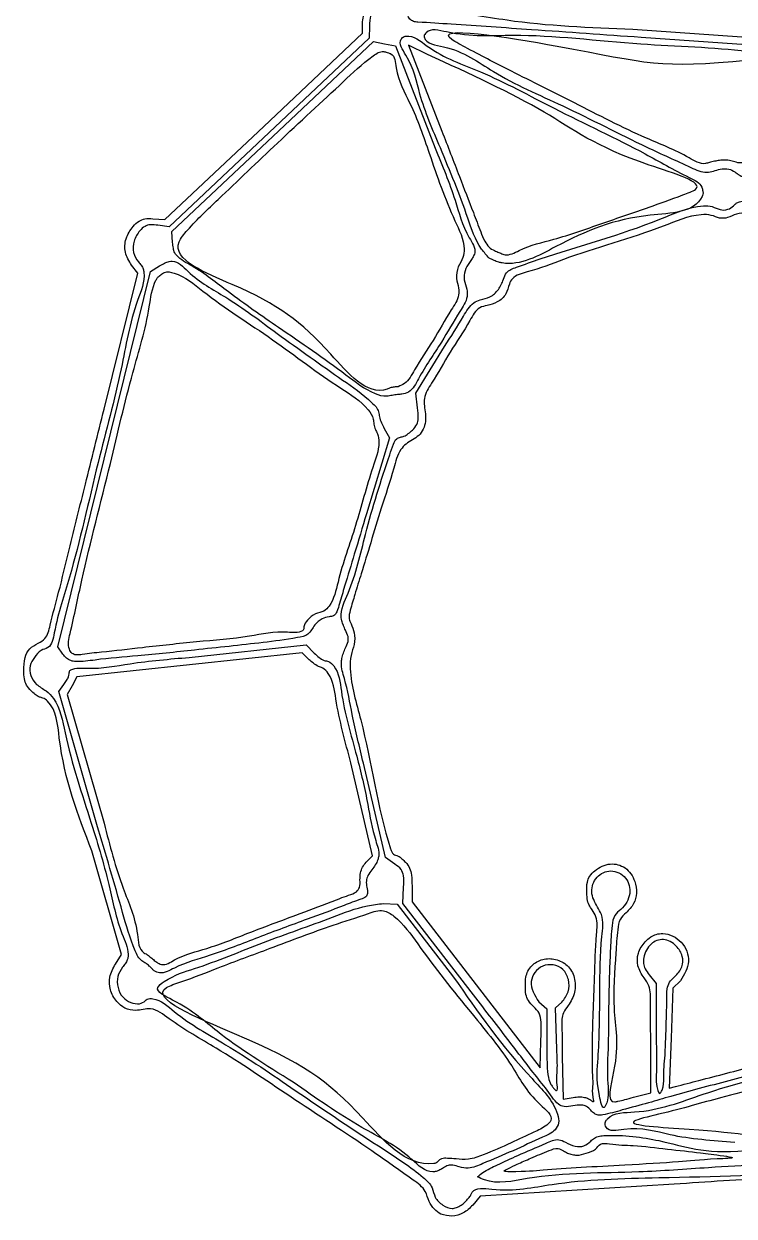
# Model space of a CAD drawing. Extents: x 0 to 800, y -1 to 401.
# Drawn here: x 683.1 to 716.8, y 173.4 to 230.1 of the extents above; entities that cross this region are included whole.
import ezdxf

# ---------------------------------------------------------------- set-up
doc = ezdxf.new("R2010")
doc.units = 0
doc.layers.add('Capa_1', color=7, linetype='CONTINUOUS')

msp = doc.modelspace()

# ---------------------------------------------------------------- linework, layer by layer
at = {"layer": 'Capa_1', "color": 7}
for p, q in [((699.171322, 229.699454), (699.171322, 230.239255)), ((699.494664, 230.028847), (699.488455, 229.458219)), ((712.028633, 229.886026), (722.411137, 229.147131)), ((694.462021, 225.266107), (699.171322, 229.699454)), ((699.488455, 229.458219), (694.729342, 224.969023)), ((694.890039, 224.783725), (699.68285, 229.305695)), ((699.68285, 229.305695), (700.204679, 229.197195)), ((700.204679, 229.197195), (700.726508, 229.088694)), ((722.680574, 228.76358), (712.41714, 229.494177)), ((700.726508, 229.088694), (702.614038, 224.22357)), ((702.262643, 228.68385), (701.356258, 229.126656)), ((701.356258, 229.126656), (702.939214, 225.039031)), ((689.752748, 220.832758), (694.462021, 225.266107)), ((694.729342, 224.969023), (689.9702, 220.47983)), ((690.097228, 220.261757), (694.890039, 224.783725)), ((716.1484, 223.64887), (716.1484, 223.64887)), ((689.195105, 220.868814), (689.752748, 220.832758)), ((689.9702, 220.47983), (689.432567, 220.55673)), ((690.128216, 219.745031), (690.097228, 220.261757)), ((710.544059, 220.648774), (710.544059, 220.648774)), ((705.196202, 218.996383), (705.196089, 218.996383)), ((688.473181, 218.282801), (688.174759, 218.659971)), ((689.080156, 218.361402), (689.510884, 218.628588)), ((686.86807, 211.811434), (688.473181, 218.282801)), ((686.873432, 209.433063), (689.080156, 218.361402)), ((695.173644, 215.691038), (695.173644, 215.691038)), ((701.695743, 212.573163), (703.062292, 214.79419)), ((700.863498, 212.878877), (700.863498, 212.878877)), ((701.779648, 211.867001), (701.695743, 212.573163)), ((700.193785, 210.895967), (700.453824, 210.447505)), ((700.453824, 210.447505), (699.353073, 206.826342)), ((684.666708, 200.50472), (686.873432, 209.433063)), ((684.907218, 200.157908), (684.666708, 200.50472)), ((690.924591, 200.001619), (696.489026, 200.600814)), ((691.268338, 200.739805), (691.268338, 200.739805)), ((696.489026, 200.600814), (696.868586, 200.201766)), ((684.907218, 200.157908), (684.907218, 200.157908)), ((696.294151, 200.210859), (690.937432, 199.640888)), ((696.622263, 199.890542), (696.294151, 200.210859)), ((690.937432, 199.640888), (685.580742, 199.070921)), ((684.71367, 198.373124), (684.962449, 198.705621)), ((685.345142, 198.65111), (685.109543, 198.231296)), ((685.580742, 199.070921), (685.345142, 198.65111)), ((686.532169, 192.049472), (684.71367, 198.373124)), ((685.109543, 198.231296), (686.871654, 192.112687)), ((699.636481, 190.563504), (698.613002, 194.98819)), ((700.249919, 190.479735), (699.205894, 194.974437)), ((687.703843, 185.867242), (686.286128, 190.800167)), ((699.340458, 190.252255), (699.636481, 190.563504)), ((700.694108, 190.161668), (700.249919, 190.479735)), ((701.086764, 188.298612), (701.112446, 189.071105)), ((701.518536, 189.139775), (701.518536, 188.372458)), ((701.518536, 188.372458), (704.564391, 184.425763)), ((700.16672, 188.292691), (700.816565, 188.260997)), ((700.816565, 188.260997), (703.498833, 184.791811)), ((704.443741, 183.943322), (701.086764, 188.298612)), ((693.846748, 186.931713), (693.846748, 186.931713)), ((687.409344, 185.410979), (687.703843, 185.867242)), ((689.1447, 185.193013), (689.1447, 185.193013)), ((704.564391, 184.425763), (707.610218, 180.479072)), ((712.802938, 184.896908), (713.131444, 184.486427)), ((713.131444, 184.486427), (713.131444, 181.870442)), ((714.294397, 184.611841), (713.934451, 184.25809)), ((713.934451, 184.25809), (713.846482, 181.886178)), ((707.547395, 183.611414), (707.928113, 183.27459)), ((707.928113, 183.27459), (707.928113, 181.627787)), ((708.337251, 183.324078), (708.653029, 183.595689)), ((708.404024, 181.355982), (708.337251, 183.324078)), ((707.610218, 180.479072), (707.646653, 181.743357)), ((710.855915, 181.622842), (710.855915, 181.622842)), ((712.877614, 179.286898), (712.877614, 181.819946)), ((713.846482, 181.886178), (713.758542, 179.514264)), ((708.404053, 181.355982), (708.404024, 181.355982)), ((708.664995, 181.022353), (708.707244, 178.987505)), ((713.555963, 181.076861), (713.555963, 181.076861)), ((710.104837, 180.346103), (710.105486, 180.346117)), ((695.871664, 179.784848), (695.871664, 179.784848)), ((712.058351, 179.070532), (712.877614, 179.286898)), ((713.758542, 179.514264), (714.04782, 179.584241)), ((708.707244, 178.987505), (709.191961, 179.068994)), ((710.020114, 178.45608), (710.020255, 178.45608)), ((702.798301, 176.069211), (702.798301, 176.069211)), ((704.628456, 175.289787), (704.628456, 175.289764)), ((711.645121, 175.8397), (711.645121, 175.8397)), ((713.987311, 174.937833), (704.753847, 174.372252)), ((704.753847, 174.372252), (704.405613, 173.939272)), ((704.044143, 174.091615), (704.044397, 174.091615)), ((702.890842, 173.512021), (702.890842, 173.512021))]:
    msp.add_line(p, q, dxfattribs=at)
for points, knots in [([(699.171322, 230.239255), (699.201451, 230.476639), (699.259313, 230.932537), (699.762006, 231.446365), (700.383789, 231.608173), (700.935821, 231.478255), (701.384796, 231.229872), (701.631223, 230.508143), (703.627766, 230.771387), (706.785607, 230.097626), (709.983858, 229.96855), (712.028633, 229.886026)], [0, 0, 0, 0, 0.701121, 1.346511, 2.022002, 2.529291, 3.027998, 3.492659, 4.582981, 7.967472, 13.967187, 13.967187, 13.967187, 13.967187]), ([(712.41714, 229.494177), (710.679268, 229.61734), (707.671402, 229.830507), (704.121162, 230.075821), (702.264125, 230.200009), (701.586392, 230.236524), (701.397874, 230.367092), (701.268552, 230.652004), (701.033437, 230.986723), (700.607424, 231.224187), (700.137384, 231.209512), (699.75899, 230.960148), (699.519298, 230.535467), (699.503466, 230.209879), (699.494664, 230.028847)], [0, 0, 0, 0, 5.230892, 9.0535, 10.640285, 10.861934, 11.056562, 11.290095, 11.788071, 12.263579, 12.687526, 13.132616, 13.561582, 14.098784, 14.098784, 14.098784, 14.098784]), ([(716.875291, 223.099264), (716.783075, 223.151249), (716.567653, 223.272688), (716.090239, 223.238067), (715.498798, 222.983574), (714.291037, 223.542063), (712.050435, 224.542396), (708.961405, 226.174757), (705.569612, 227.60549), (703.754994, 229.031654), (702.179076, 229.183042), (702.084222, 229.57501), (702.132404, 229.644521), (702.364709, 229.956263), (704.067852, 229.474029), (707.172285, 229.739318), (712.091165, 229.08985), (717.062977, 229.006295), (720.32238, 228.314316), (722.257032, 228.713948), (722.716857, 228.342039), (722.760151, 228.198075), (722.807673, 227.935966), (722.402496, 227.420121), (721.482453, 226.565075), (720.141282, 225.413746), (718.788663, 224.106531), (717.816067, 223.552437), (717.357706, 222.822257), (717.115773, 222.927606), (717.005526, 222.999717), (716.92144, 223.06399), (716.875291, 223.099264)], [0, 0, 0, 0, 0.311984, 0.728807, 1.377817, 2.161144, 4.480334, 8.929908, 12.612386, 15.256845, 16.290784, 16.335157, 16.415672, 16.525571, 17.497213, 20.663367, 26.752291, 31.852535, 35.532606, 36.995905, 37.104229, 37.255157, 37.432616, 37.882749, 39.04629, 41.329146, 43.173451, 44.504895, 45.035778, 45.118768, 45.261602, 45.43535, 45.43535, 45.43535, 45.43535]), ([(716.1484, 223.64887), (716.234861, 223.655341), (716.415726, 223.668879), (716.684074, 223.641495), (716.963744, 223.53203), (717.519246, 223.492891), (718.435753, 224.526679), (719.745754, 225.513434), (721.110657, 226.763981), (721.935106, 227.50912), (723.715903, 229.169728), (713.448679, 227.830169), (712.557823, 228.446526), (701.838279, 230.203069), (704.6945, 228.68246), (706.492649, 227.757291), (709.396794, 226.327224), (712.200482, 224.846234), (714.252573, 224.070989), (715.278955, 223.413398), (715.681204, 223.559973), (715.904708, 223.603877), (716.066978, 223.633837), (716.1484, 223.64887)], [0, 0, 0, 0, 0.260161, 0.544224, 0.797825, 1.162455, 2.128118, 4.557522, 6.310495, 7.560368, 8.03718, 12.98196, 22.131683, 27.15264, 28.008602, 30.365105, 33.713074, 37.527795, 39.775459, 40.590808, 40.782534, 41.028959, 41.277132, 41.277132, 41.277132, 41.277132]), ([(722.793971, 229.485823), (722.994041, 229.620894), (723.376878, 229.879354), (724.093184, 229.85054), (724.556071, 229.521895), (724.773999, 229.162013), (724.902586, 228.90721), (724.938443, 228.474568), (725.816086, 227.611103), (727.922672, 225.771408), (731.067386, 223.128358), (734.321949, 220.362083), (736.598205, 218.52949), (737.94927, 217.332197), (738.799277, 216.874565), (739.358215, 216.433939), (739.6732, 216.012748), (739.90294, 215.694195), (740.074794, 215.498458), (740.250251, 215.409963), (740.429695, 215.359842), (740.609723, 215.211225), (740.829579, 215.011002), (741.044466, 214.762117), (741.172072, 214.420834), (741.1857, 214.072123), (741.160765, 213.72979), (741.108192, 213.440495), (741.002309, 213.199925), (740.873313, 212.967966), (740.882761, 212.616176), (741.010076, 211.924091), (741.043746, 210.737138), (740.979063, 209.243716), (740.717648, 207.565506), (740.107689, 205.079344), (739.294812, 201.161408), (738.03342, 195.43022), (736.903135, 189.989769), (736.1072, 186.401938), (735.93439, 184.976718), (736.18731, 184.631807), (736.265902, 184.344452), (736.330193, 184.004187), (736.359277, 183.656966), (736.265896, 183.304424), (736.017311, 182.97102), (735.675096, 182.647776), (735.173615, 182.435797), (734.705013, 182.625337), (733.912447, 182.358779), (732.610585, 181.151182), (730.647988, 179.669124), (728.624843, 178.009601), (727.34596, 176.847448), (726.304391, 176.044952), (726.197445, 174.954429), (724.981318, 174.557527), (724.361039, 175.077533), (723.975667, 175.406241), (723.776402, 175.489329), (723.154374, 175.559241), (721.458241, 175.318609), (718.266398, 175.232916), (715.553398, 175.04583), (713.987311, 174.937833)], [0, 0, 0, 0, 0.708704, 1.356124, 2.011469, 2.31632, 2.616726, 2.857291, 3.588179, 6.078768, 11.492652, 15.768043, 18.921195, 20.26977, 21.155011, 21.809118, 22.385296, 22.722066, 22.993715, 23.152038, 23.30465, 23.548003, 23.836979, 24.203545, 24.51946, 24.909473, 25.239668, 25.551085, 25.783382, 26.028075, 26.3326, 26.805804, 28.153445, 29.868072, 31.291753, 33.23817, 37.546882, 43.285119, 50.902458, 53.978207, 54.677465, 54.914705, 55.229333, 55.560924, 55.957336, 56.262152, 56.631603, 57.185856, 57.677501, 58.154911, 58.604684, 60.080245, 63.432776, 66.010541, 67.893757, 68.676927, 69.839651, 70.76342, 71.860088, 72.063883, 72.286614, 72.493264, 73.934191, 77.38117, 82.087954, 82.087954, 82.087954, 82.087954]), ([(705.196089, 218.996383), (705.067652, 219.135946), (704.574408, 219.671922), (703.984702, 221.556962), (702.99636, 223.945949), (701.869145, 226.583088), (701.578496, 228.225311), (700.844595, 229.230784), (701.064091, 229.489681), (701.140232, 229.541973), (701.57258, 229.629208), (702.721669, 228.606893), (705.122243, 227.81968), (708.52978, 225.934985), (711.96693, 224.365348), (714.14193, 223.087946), (715.27739, 222.567057), (715.353107, 222.200104), (715.372743, 222.049242), (714.994783, 221.137106), (711.807405, 221.153917), (709.079015, 219.997501), (706.625936, 218.58638), (705.619498, 218.806686), (705.414954, 218.886461), (705.270575, 218.959011), (705.196202, 218.996383)], [0, 0, 0, 0, 0.565683, 2.172435, 5.7633, 8.49487, 10.470732, 11.264918, 11.359801, 11.454618, 11.537503, 12.657156, 15.473646, 19.377482, 24.227223, 26.603868, 27.362113, 27.547304, 27.703331, 27.807902, 30.440767, 35.171466, 37.837826, 38.00993, 38.244937, 38.494599, 38.494599, 38.494599, 38.494599]), ([(700.863498, 212.878877), (700.96631, 212.925215), (701.318749, 213.084059), (701.776261, 213.956314), (702.556917, 215.075395), (703.196339, 216.278441), (703.76129, 217.08169), (703.737776, 217.624802), (703.600965, 218.055886), (703.673694, 218.58624), (703.969018, 218.986025), (704.049839, 219.778348), (703.221214, 221.395452), (702.442711, 223.680954), (701.57802, 226.199704), (700.755522, 227.57755), (700.71308, 228.622911), (700.439731, 228.747547), (700.324882, 228.777371), (700.053304, 228.883221), (699.245792, 228.338997), (697.71271, 226.874969), (695.201011, 224.572091), (692.714604, 222.180083), (691.167126, 220.724258), (689.746225, 219.037719), (694.600577, 217.192415), (696.776647, 215.610329), (699.409527, 212.358115), (700.496167, 212.833241), (700.674305, 212.867459), (700.801086, 212.875111), (700.863498, 212.878877)], [0, 0, 0, 0, 0.333002, 1.141535, 2.79868, 4.485439, 5.278301, 5.603119, 6.074313, 6.63167, 7.126613, 7.529333, 8.941965, 12.378334, 14.922886, 16.744084, 17.447648, 17.502866, 17.631824, 17.807093, 18.34532, 20.220048, 24.503226, 28.399864, 30.466386, 31.15068, 34.388698, 40.130267, 43.284803, 43.445479, 43.638854, 43.826352, 43.826352, 43.826352, 43.826352]), ([(710.544059, 220.648774), (711.314367, 220.906524), (712.634412, 221.348219), (713.984447, 221.85258), (715.82965, 222.508253), (710.629272, 223.955643), (708.088907, 226.016758), (704.266953, 227.766336), (702.262643, 228.68385)], [0, 0, 0, 0, 2.385823, 4.088489, 4.741366, 7.221549, 12.825529, 19.005023, 19.005023, 19.005023, 19.005023]), ([(702.939214, 225.039031), (703.216908, 224.320259), (703.716432, 223.027309), (704.335692, 221.429896), (704.724377, 220.398304), (704.944452, 219.837743), (705.16022, 219.517153), (705.416289, 219.357048), (705.642604, 219.264753), (705.807895, 219.198245), (706.132571, 219.097697), (706.943498, 219.583596), (708.476536, 219.904701), (709.785092, 220.375632), (710.544059, 220.648774)], [0, 0, 0, 0, 2.311622, 4.158217, 5.140011, 5.618185, 5.965631, 6.275109, 6.506623, 6.699145, 6.811719, 7.511294, 9.248604, 11.64778, 11.64778, 11.64778, 11.64778]), ([(702.614038, 224.22357), (702.95948, 223.402181), (703.555021, 221.986107), (703.953848, 220.322476), (704.579628, 219.453888), (704.460674, 219.110752), (704.371047, 218.960433), (704.203311, 218.72986), (704.019485, 218.409849), (703.96814, 217.94422), (704.149249, 217.562613), (704.164888, 217.01112), (703.605551, 216.201461), (702.886906, 214.879297), (702.019913, 213.684175), (701.524232, 212.648312), (701.078616, 212.521774), (700.815625, 212.503631), (700.574187, 212.471903), (700.220062, 212.386528), (699.39535, 212.641589), (697.786487, 213.907773), (696.251209, 214.9556), (695.173644, 215.691038)], [0, 0, 0, 0, 2.643435, 4.557282, 5.327395, 5.438165, 5.625573, 5.851969, 6.294117, 6.720078, 7.193378, 7.534218, 8.322408, 10.024331, 12.07869, 12.87439, 13.203996, 13.406645, 13.669001, 13.934449, 14.485831, 16.148526, 20.062907, 20.062907, 20.062907, 20.062907]), ([(703.062292, 214.79419), (703.370971, 215.261885), (703.824509, 215.949062), (704.299148, 216.828003), (704.807537, 217.047052), (705.263613, 217.110485), (705.662517, 217.493678), (705.855383, 217.919238), (706.005633, 218.395074), (706.720646, 218.643331), (709.072319, 219.485306), (712.142884, 220.267971), (714.778609, 221.492655), (715.803366, 221.484863), (716.15085, 221.269044), (716.534997, 221.283773), (716.776489, 221.439481), (716.912565, 221.591464), (717.035655, 221.662752), (718.358077, 221.903841), (721.588885, 219.478143), (725.998451, 218.063398), (729.670672, 217.125139), (730.797065, 216.235302), (730.8762, 216.092988), (730.902085, 215.93014), (730.910809, 215.759173), (730.950357, 215.586954), (731.032159, 215.413645), (731.07865, 215.171579), (730.989575, 214.821998), (730.242766, 212.809722), (729.645714, 207.534666), (729.22187, 198.30746), (729.709409, 190.06152), (729.550783, 185.21886), (729.72177, 184.249994), (729.423786, 184.004117), (729.222734, 183.895192), (729.070506, 183.700371), (728.98676, 183.545111), (728.943255, 183.464455)], [0, 0, 0, 0, 1.706371, 2.50715, 2.844449, 3.326396, 3.863015, 4.400345, 4.74756, 5.283216, 6.481817, 12.474641, 14.642489, 15.067012, 15.4616, 15.830982, 16.149523, 16.296084, 16.442043, 16.565303, 20.296811, 27.139242, 31.09583, 31.247868, 31.412165, 31.569102, 31.738798, 31.926189, 32.093839, 32.31303, 32.648913, 33.154657, 38.776821, 48.314549, 61.146948, 62.828401, 63.493224, 63.734014, 63.925141, 64.180251, 64.456056, 64.456056, 64.456056, 64.456056]), ([(688.174759, 218.659971), (688.057438, 218.857024), (687.827412, 219.243378), (687.866924, 219.951306), (688.177962, 220.441338), (688.501397, 220.760981), (688.838985, 220.894), (689.066535, 220.877907), (689.195105, 220.868814)], [0, 0, 0, 0, 0.675865, 1.325137, 1.999713, 2.378036, 2.67229, 3.054507, 3.054507, 3.054507, 3.054507]), ([(723.898081, 218.673478), (722.35686, 219.231002), (720.212102, 220.00685), (717.971332, 221.149634), (716.963254, 221.14327), (716.567969, 220.895602), (716.131415, 220.870242), (715.745066, 221.07179), (714.790749, 221.072505), (712.514327, 220.063602), (709.654609, 219.345156), (707.390006, 218.407964), (706.35207, 218.185088), (706.110211, 217.699894), (706.024301, 217.254206), (705.60322, 216.873644), (705.142956, 216.760058), (704.592601, 216.628482), (704.114023, 215.693538), (703.318393, 214.563693), (702.64576, 213.312972), (702.072703, 212.4793), (702.109028, 211.83231), (702.240004, 211.229108), (701.903455, 210.484828), (701.309631, 210.259437), (700.843029, 209.744443), (700.571631, 208.646504), (700.069693, 207.19187), (699.573073, 205.507246), (699.155699, 204.14314), (698.818241, 203.069473), (698.617762, 202.374651), (698.481698, 201.883686), (698.65028, 201.540631), (698.801431, 201.150017), (698.802197, 200.613542), (698.572544, 200.075572), (698.558258, 198.832351), (699.500259, 195.818378), (699.866204, 192.826127), (700.548752, 190.75102), (700.627183, 190.633068), (700.74812, 190.592012), (700.890288, 190.547453), (701.045224, 190.417687), (701.235007, 190.236448), (701.42596, 189.984349), (701.518033, 189.59203), (701.518349, 189.308301), (701.518536, 189.139775)], [0, 0, 0, 0, 4.937495, 6.871002, 7.403731, 7.852878, 8.235885, 8.652688, 9.127726, 11.027251, 16.023957, 17.841188, 18.623578, 18.913637, 19.407356, 19.968723, 20.483031, 20.836993, 21.606919, 23.377483, 25.103403, 25.904808, 26.266275, 27.006968, 27.740953, 28.470277, 28.829171, 29.784465, 31.771146, 33.493864, 35.03579, 36.06311, 36.847751, 37.253571, 37.506563, 37.961347, 38.512776, 39.058317, 39.69389, 42.178231, 48.473183, 48.635191, 48.772404, 48.874245, 49.008513, 49.218872, 49.467218, 49.801639, 50.147121, 50.65252, 50.65252, 50.65252, 50.65252]), ([(689.432567, 220.55673), (689.310641, 220.575905), (689.101953, 220.608725), (688.787432, 220.518411), (688.507353, 220.24576), (688.260855, 219.82828), (688.220072, 219.261349), (688.439038, 218.886563), (688.645303, 218.666302), (688.734525, 218.495509), (688.844582, 217.922798), (688.145719, 216.349189), (687.675652, 213.31894), (686.453743, 208.97052), (685.534693, 204.61709), (684.616795, 201.943707), (684.377357, 200.460308), (683.811421, 200.357777), (683.549309, 200.007788), (683.310125, 199.609425), (683.362324, 199.115752), (683.639191, 198.669404), (684.11519, 198.437954), (684.769274, 197.755775), (685.152001, 195.448533), (686.157791, 192.529964), (687.127164, 189.273187), (687.526285, 187.159051), (688.077668, 186.03095), (687.97322, 185.588452), (687.882646, 185.418173), (687.683849, 185.190963), (687.477826, 184.820296), (687.499394, 184.290181), (687.719093, 183.818337), (688.123103, 183.572923), (688.528566, 183.474298), (688.787911, 183.617089), (688.91719, 183.751418), (689.050034, 183.775015), (689.543207, 183.738022), (690.654242, 182.691256), (692.976503, 181.458448), (696.269299, 179.177848), (699.416372, 177.071155), (701.634269, 175.650587), (702.504286, 174.848934), (702.580475, 174.275055), (702.957186, 173.938247), (703.338504, 173.747303), (703.644355, 173.822983), (703.857287, 173.927015), (703.982023, 174.036895), (704.044143, 174.091615)], [0, 0, 0, 0, 0.366624, 0.627514, 0.946649, 1.512624, 2.055381, 2.559272, 2.761393, 2.961641, 3.126757, 4.493705, 7.838794, 12.438056, 18.063033, 20.807168, 21.563001, 21.915844, 22.375935, 22.82407, 23.277133, 23.783162, 24.332039, 24.829697, 26.558619, 31.037573, 34.272656, 36.638477, 37.623249, 37.781909, 37.984352, 38.19466, 38.688915, 39.208786, 39.730788, 40.174303, 40.593621, 40.907059, 41.010978, 41.143111, 41.291425, 42.490642, 45.38541, 49.349767, 54.42289, 56.712231, 57.356806, 57.827855, 58.353563, 58.81349, 59.023507, 59.272686, 59.519881, 59.519881, 59.519881, 59.519881]), ([(695.173644, 215.691038), (694.368304, 216.246101), (692.97522, 217.206253), (691.440957, 218.449305), (690.466762, 218.930951), (690.209826, 219.270664), (690.157557, 219.486721), (690.138565, 219.653927), (690.128216, 219.745031)], [0, 0, 0, 0, 2.929418, 5.06733, 5.950902, 6.09706, 6.327616, 6.60362, 6.60362, 6.60362, 6.60362]), ([(689.510884, 218.628588), (689.590178, 218.67325), (689.736686, 218.755769), (689.937277, 218.840968), (690.36813, 218.894398), (691.17491, 217.957912), (692.901315, 217.065264), (695.323801, 215.231587), (697.67288, 213.576071), (699.307995, 212.436645), (699.944672, 211.791301), (699.957473, 211.423617), (700.058874, 211.163568), (700.148545, 210.985701), (700.193785, 210.895967)], [0, 0, 0, 0, 0.272984, 0.504374, 0.650903, 1.542536, 3.721607, 6.716777, 10.537055, 12.297719, 12.843134, 13.07544, 13.371812, 13.673568, 13.673568, 13.673568, 13.673568]), ([(691.268338, 200.739805), (692.113473, 200.8068), (693.567148, 200.922036), (695.196545, 201.284875), (696.118592, 201.141325), (696.358358, 201.299721), (696.374261, 201.374045), (696.375839, 201.546763), (696.570204, 201.817637), (696.886879, 202.103425), (697.323777, 202.153352), (697.797999, 202.656291), (698.086287, 204.132404), (698.89312, 206.279176), (699.440573, 208.517371), (699.990701, 209.953173), (699.918044, 210.594156), (699.760394, 210.852653), (699.692603, 211.090335), (699.687122, 211.431552), (699.217964, 212.132179), (697.445818, 213.194233), (694.913045, 215.184581), (692.165181, 216.88905), (690.625631, 218.208089), (689.807482, 218.386913), (689.566484, 218.210056), (689.419636, 218.093512), (689.141885, 217.609523), (688.97626, 216.019659), (688.084048, 213.168231), (687.10564, 208.815956), (685.994231, 204.656032), (685.412317, 201.780184), (685.109483, 200.541587), (685.327448, 200.181131), (685.569708, 200.094441), (686.040314, 200.181751), (687.09109, 200.276547), (688.904606, 200.491421), (690.411846, 200.649804), (691.268338, 200.739805)], [0, 0, 0, 0, 2.530857, 4.353201, 5.072503, 5.114886, 5.187338, 5.283702, 5.637144, 6.121045, 6.536186, 6.883167, 8.10125, 10.921258, 13.804073, 15.033174, 15.4468, 15.672786, 15.933466, 16.178921, 16.681602, 18.339535, 22.325063, 26.366056, 27.980023, 28.433832, 28.649089, 28.846706, 28.993066, 30.301698, 33.531873, 37.984284, 43.697586, 46.293485, 47.047544, 47.282114, 47.476889, 47.777405, 48.695273, 50.659235, 53.244126, 53.244126, 53.244126, 53.244126]), ([(686.286128, 190.800167), (685.633564, 192.495093), (684.764512, 194.752311), (684.622257, 197.594078), (683.991226, 198.073382), (683.764709, 198.109569), (683.578279, 198.246778), (683.367623, 198.428467), (683.172783, 198.667259), (683.059853, 198.998614), (683.048733, 199.443182), (683.066032, 199.938948), (683.302042, 200.447284), (683.70956, 200.651194), (684.173393, 200.922489), (684.372689, 201.866846), (684.755646, 203.229185), (685.294943, 205.493856), (686.021292, 208.387218), (686.573805, 210.62148), (686.86807, 211.811434)], [0, 0, 0, 0, 5.577465, 7.427796, 7.692805, 7.86272, 8.102442, 8.369922, 8.702673, 9.011069, 9.400368, 10.029411, 10.495769, 10.985731, 11.36531, 12.053006, 13.670197, 15.74731, 18.972449, 22.647387, 22.647387, 22.647387, 22.647387]), ([(699.205894, 194.974437), (699.020227, 195.741351), (698.69651, 197.078491), (698.423052, 198.671567), (698.126482, 199.558591), (698.182701, 199.968938), (698.252368, 200.203138), (698.357723, 200.46828), (698.492668, 200.716106), (698.492387, 201.024132), (698.360848, 201.268755), (698.256746, 201.517146), (698.185, 201.716388), (698.085924, 202.241546), (698.788987, 203.601162), (699.325351, 206.180918), (700.105016, 208.588847), (700.599632, 210.066358), (700.738789, 210.409343), (700.961216, 210.480085), (701.157967, 210.518587), (701.351171, 210.647741), (701.558985, 210.832106), (701.771011, 211.060646), (701.840555, 211.44434), (701.802932, 211.705422), (701.779648, 211.867001)], [0, 0, 0, 0, 2.361714, 4.117729, 4.88825, 5.088419, 5.349885, 5.619567, 5.946085, 6.181182, 6.507702, 6.764638, 6.991622, 7.141783, 8.354323, 11.269768, 15.22965, 15.764063, 16.065181, 16.252547, 16.428991, 16.669129, 16.931484, 17.271633, 17.572677, 18.061529, 18.061529, 18.061529, 18.061529]), ([(699.353073, 206.826342), (699.159255, 206.189114), (698.810475, 205.04241), (698.388482, 203.62765), (698.105177, 202.703955), (697.980192, 202.228324), (697.813304, 201.949624), (697.526072, 201.945971), (697.205417, 201.835197), (696.847549, 201.549613), (696.627372, 201.043715), (695.669182, 200.861422), (693.920722, 200.639351), (691.353813, 200.375), (688.698843, 200.075402), (686.8132, 199.947696), (685.754176, 199.771462), (685.286494, 199.82918), (685.065286, 199.956821), (684.961773, 200.088506), (684.907218, 200.157908)], [0, 0, 0, 0, 1.996674, 3.593049, 4.443532, 4.869263, 5.105545, 5.325276, 5.668453, 6.123762, 6.663593, 7.195328, 8.844867, 12.122128, 14.841426, 16.879818, 17.796199, 18.039524, 18.275704, 18.538883, 18.538883, 18.538883, 18.538883]), ([(684.962449, 198.705621), (685.005657, 198.76887), (685.087506, 198.888683), (685.175357, 199.060281), (685.213447, 199.204231), (685.216699, 199.303773), (685.236748, 199.376497), (685.516074, 199.527616), (686.519513, 199.409988), (688.361963, 199.784279), (689.982476, 199.921717), (690.924591, 200.001619)], [0, 0, 0, 0, 0.229632, 0.434992, 0.576477, 0.668792, 0.739491, 0.784547, 1.588791, 3.626029, 6.455213, 6.455213, 6.455213, 6.455213]), ([(696.868586, 200.201766), (696.943991, 200.133256), (697.088738, 200.001745), (697.313208, 199.846167), (697.592381, 199.81542), (698.050891, 199.370656), (698.188403, 197.7039), (698.846774, 195.580718), (699.404454, 193.193849), (699.646951, 191.615937), (699.988671, 190.735851), (699.888961, 190.341908), (699.774157, 190.125563), (699.604636, 189.884676), (699.416622, 189.651412), (699.328449, 189.353279), (699.360831, 189.065723), (699.433752, 188.808425), (699.320519, 188.566654), (698.883298, 188.438896), (697.985557, 188.070706), (696.338128, 187.475939), (694.223297, 186.694476), (692.120797, 185.848689), (690.542776, 185.439995), (689.710628, 184.942845), (689.370145, 185.015458), (689.247098, 185.086568), (689.178858, 185.157505), (689.1447, 185.193013)], [0, 0, 0, 0, 0.306887, 0.589107, 0.798053, 1.124461, 2.385344, 5.558107, 7.919846, 9.667458, 10.422935, 10.607871, 10.867781, 11.153535, 11.492546, 11.758391, 12.058814, 12.354602, 12.533797, 12.791988, 13.645569, 15.514546, 17.994291, 20.446886, 22.244769, 22.999228, 23.123679, 23.270712, 23.418072, 23.418072, 23.418072, 23.418072]), ([(698.613002, 194.98819), (698.340023, 195.982613), (697.95654, 197.379588), (697.761024, 199.005235), (697.326735, 199.492787), (697.042441, 199.569652), (696.828424, 199.714104), (696.690774, 199.831909), (696.622263, 199.890542)], [0, 0, 0, 0, 3.118036, 4.380247, 4.751818, 4.974047, 5.247344, 5.518157, 5.518157, 5.518157, 5.518157]), ([(689.1447, 185.193013), (689.104393, 185.235251), (689.014329, 185.32963), (688.855492, 185.45453), (688.54785, 185.604387), (688.141888, 186.476579), (687.541582, 188.628056), (686.945593, 190.648168), (686.532169, 192.049472)], [0, 0, 0, 0, 0.174997, 0.391021, 0.604037, 1.182309, 3.104849, 7.458473, 7.458473, 7.458473, 7.458473]), ([(686.871654, 192.112687), (687.142541, 191.056083), (687.608377, 189.239068), (688.469366, 187.403719), (688.510859, 186.059575), (688.886691, 185.886141), (689.020893, 185.781247), (689.174307, 185.653206), (689.328313, 185.528932), (689.466642, 185.437987), (689.772487, 185.327194), (690.529022, 185.834906), (691.944682, 186.165081), (693.149419, 186.650653), (693.846748, 186.931713)], [0, 0, 0, 0, 3.217962, 5.533846, 6.447391, 6.56548, 6.748545, 6.95823, 7.165054, 7.341767, 7.454081, 8.118897, 9.742806, 11.974536, 11.974536, 11.974536, 11.974536]), ([(693.846748, 186.931713), (694.561857, 187.201201), (695.834277, 187.68071), (697.398296, 188.250629), (698.341914, 188.638021), (698.84714, 188.793877), (699.068534, 189.081634), (699.033541, 189.411425), (699.059318, 189.736254), (699.155097, 190.030137), (699.27864, 190.178179), (699.340458, 190.252255)], [0, 0, 0, 0, 2.294355, 4.082434, 4.97714, 5.380602, 5.628722, 5.993979, 6.326233, 6.613063, 6.900326, 6.900326, 6.900326, 6.900326]), ([(701.112446, 189.071105), (701.127615, 189.253132), (701.151453, 189.539201), (701.014068, 189.956338), (700.808893, 190.088006), (700.694108, 190.161668)], [0, 0, 0, 0, 0.545796, 0.857755, 1.253906, 1.253906, 1.253906, 1.253906]), ([(710.105486, 180.346117), (710.103111, 180.730589), (710.097464, 181.644872), (710.13356, 183.11737), (710.223107, 184.897721), (710.234894, 186.393277), (710.373147, 187.529853), (710.114083, 187.966522), (709.919453, 188.216758), (709.843004, 188.535972), (709.829034, 188.90159), (709.829089, 189.272778), (709.964859, 189.617594), (710.319136, 189.960234), (710.913171, 190.26488), (711.729107, 190.047829), (712.133312, 189.424696), (712.23326, 188.801244), (712.089447, 188.249063), (711.747646, 187.885386), (711.364974, 187.544777), (711.271977, 186.84032), (711.190383, 185.466418), (711.003439, 183.02312), (711.481535, 181.340864), (710.715485, 178.731389), (711.380227, 178.900134), (711.668911, 178.967906), (711.916914, 179.03326), (712.058351, 179.070532)], [0, 0, 0, 0, 1.153153, 2.74222, 4.423761, 6.474165, 7.323355, 7.690191, 7.963294, 8.268061, 8.650472, 9.066327, 9.369323, 9.731417, 10.526939, 11.253584, 12.038782, 12.608321, 13.117955, 13.68185, 14.088417, 14.608565, 15.705995, 18.344662, 21.363287, 22.805901, 22.955944, 23.284432, 23.720411, 23.720411, 23.720411, 23.720411]), ([(710.855915, 181.622842), (710.860351, 182.201797), (710.868962, 183.325568), (710.900677, 184.838142), (710.952937, 186.140264), (711.007876, 187.033071), (711.103201, 187.729069), (711.592717, 188.093454), (711.981979, 188.707874), (711.776098, 189.585445), (710.989858, 189.96232), (710.241724, 189.605617), (709.960887, 188.817365), (710.280232, 188.229051), (710.661947, 187.584808), (710.461745, 186.158086), (710.459171, 183.997666), (710.426916, 181.171994), (710.254242, 179.861656), (710.603841, 178.375209), (710.902722, 179.075721), (710.780632, 180.00814), (710.825455, 180.969524), (710.855915, 181.622842)], [0, 0, 0, 0, 1.736154, 3.369939, 4.547988, 5.619755, 6.120027, 6.529793, 7.388487, 8.15465, 8.934284, 9.654977, 10.383563, 11.169476, 11.562111, 12.609622, 15.225801, 18.398366, 20.186684, 20.793147, 21.04537, 21.946595, 23.85783, 23.85783, 23.85783, 23.85783]), ([(702.798301, 176.069211), (702.840708, 176.097495), (702.960444, 176.177354), (703.253283, 176.166149), (703.668679, 176.137288), (704.258244, 176.083316), (705.136453, 176.414575), (706.15663, 176.85969), (707.171748, 177.346001), (707.816028, 177.634515), (708.336945, 178.126191), (707.042083, 179.133144), (706.246336, 180.77567), (704.105391, 183.350483), (702.245486, 185.678297), (701.023336, 187.468286), (700.119896, 188.059268), (699.087416, 187.68525), (697.331707, 187.143005), (694.958797, 186.217628), (692.489909, 185.326918), (690.969427, 184.692329), (688.550361, 183.942822), (695.711904, 181.11714), (698.096406, 179.487925), (701.254879, 175.715504), (702.652279, 175.935842), (702.737091, 175.989448), (702.777989, 176.042743), (702.798301, 176.069211)], [0, 0, 0, 0, 0.150371, 0.424574, 0.83702, 1.424195, 2.16454, 3.59952, 4.798078, 5.49899, 5.78412, 6.7145, 8.980792, 12.093953, 16.306366, 18.046534, 18.608606, 19.337513, 21.09869, 24.288366, 26.935074, 28.832973, 29.571246, 33.486485, 40.792111, 44.800425, 44.890727, 44.991795, 45.09151, 45.09151, 45.09151, 45.09151]), ([(695.871664, 179.784848), (694.572642, 180.59493), (692.502367, 181.885972), (690.952358, 183.338344), (689.157423, 184.165234), (690.109364, 184.874815), (691.739205, 185.333573), (694.459842, 186.484998), (697.187226, 187.410994), (699.07047, 188.164033), (699.909468, 188.262499), (700.16672, 188.292691)], [0, 0, 0, 0, 4.358501, 6.946224, 7.871011, 8.291905, 9.863357, 13.364999, 16.859302, 18.612322, 19.387518, 19.387518, 19.387518, 19.387518]), ([(712.877614, 181.819946), (712.867145, 182.407193), (712.852162, 183.247724), (712.879958, 184.291649), (712.515451, 184.806767), (712.213229, 185.292255), (712.236713, 185.958496), (712.535724, 186.411866), (712.851057, 186.701819), (713.142055, 186.841286), (713.669672, 186.898678), (714.421766, 186.542638), (714.819725, 185.504619), (714.47111, 184.912158), (714.294397, 184.611841)], [0, 0, 0, 0, 1.786674, 2.557284, 2.994436, 3.646056, 4.237858, 4.875004, 5.223401, 5.515421, 5.825573, 6.792326, 7.764601, 8.764075, 8.764075, 8.764075, 8.764075]), ([(713.555963, 181.076861), (713.57069, 181.418842), (713.598875, 182.073336), (713.625078, 182.943282), (713.645207, 183.652463), (713.628809, 184.157995), (713.744592, 184.574021), (714.078657, 184.848701), (714.397886, 185.23031), (714.421444, 185.815627), (714.101114, 186.328496), (713.508983, 186.673815), (712.795101, 186.404769), (712.555804, 185.867731), (712.512385, 185.438677), (712.607138, 185.147967), (712.732318, 184.987459), (712.802938, 184.896908)], [0, 0, 0, 0, 1.026804, 1.965127, 2.611931, 3.152812, 3.48624, 3.8543, 4.423496, 4.926146, 5.490843, 6.176544, 6.795053, 7.528086, 7.811679, 8.076558, 8.419408, 8.419408, 8.419408, 8.419408]), ([(707.646653, 181.743357), (707.661087, 182.039919), (707.682534, 182.480556), (707.616531, 183.089423), (707.302824, 183.375836), (707.044837, 183.64003), (706.912025, 183.996976), (706.910772, 184.37922), (706.917162, 184.757365), (707.020066, 185.090469), (707.271546, 185.416863), (707.728817, 185.686261), (708.364232, 185.677676), (708.955222, 185.379608), (709.294312, 184.771296), (709.305472, 184.052151), (709.015694, 183.507816), (708.635146, 183.043873), (708.655835, 182.173226), (708.661244, 181.493689), (708.664995, 181.022353)], [0, 0, 0, 0, 0.900894, 1.338563, 1.751805, 2.125948, 2.442324, 2.862033, 3.265484, 3.57393, 3.888057, 4.484073, 5.089284, 5.722041, 6.378652, 7.074645, 7.785602, 8.193495, 8.828322, 10.265478, 10.265478, 10.265478, 10.265478]), ([(702.890842, 173.512021), (702.784459, 173.583357), (702.551097, 173.739838), (702.291914, 174.118058), (702.174217, 174.711853), (701.10818, 175.46669), (699.01681, 176.957606), (695.836863, 179.001708), (692.64317, 181.208277), (690.433118, 182.411148), (689.191912, 183.417189), (688.435781, 183.149304), (687.847402, 183.275471), (687.425893, 183.6504), (687.12337, 184.160519), (687.094873, 184.830562), (687.300253, 185.20963), (687.409344, 185.410979)], [0, 0, 0, 0, 0.382025, 0.83801, 1.336094, 2.134061, 4.537906, 9.231678, 13.407746, 16.05675, 17.052771, 17.773767, 18.285497, 18.784984, 19.423156, 20.020408, 20.697066, 20.697066, 20.697066, 20.697066]), ([(708.653029, 183.595689), (708.768139, 183.751251), (709.003097, 184.068779), (709.003847, 184.673104), (708.673639, 185.329579), (707.670984, 185.520271), (706.982738, 184.525223), (707.352108, 183.927456), (707.547395, 183.611414)], [0, 0, 0, 0, 0.568066, 1.15952, 1.706591, 2.66919, 3.587245, 4.617132, 4.617132, 4.617132, 4.617132]), ([(703.498833, 184.791811), (704.654492, 183.131249), (706.203998, 180.904772), (708.330187, 178.842855), (708.543715, 177.860481), (708.28188, 177.402052), (707.454937, 177.061808), (706.325149, 176.514453), (705.152726, 176.036421), (704.295962, 175.658761), (703.798601, 175.742282), (703.494454, 175.850557), (703.221305, 175.843763), (703.030354, 175.720103), (702.848176, 175.612719), (702.675778, 175.546595), (702.170816, 175.466012), (701.080711, 176.633808), (698.809342, 177.72323), (696.949221, 179.028634), (695.871664, 179.784848)], [0, 0, 0, 0, 6.103662, 8.183775, 8.616292, 8.965159, 9.663723, 11.206056, 12.770264, 13.498552, 13.922465, 14.241892, 14.469067, 14.708918, 14.909273, 15.105328, 15.260295, 16.412942, 19.245653, 23.146176, 23.146176, 23.146176, 23.146176]), ([(710.020255, 178.45608), (709.958647, 178.524958), (709.839112, 178.658602), (709.521418, 178.715889), (709.168727, 178.668358), (708.793857, 178.584926), (708.418883, 178.749882), (708.076755, 179.265138), (707.294977, 180.22039), (706.059328, 181.858162), (705.026653, 183.190985), (704.443741, 183.943322)], [0, 0, 0, 0, 0.269659, 0.523218, 0.921399, 1.348464, 1.635204, 2.087128, 3.161747, 5.36627, 8.223428, 8.223428, 8.223428, 8.223428]), ([(714.04782, 179.584241), (714.420672, 179.680529), (715.678692, 180.005407), (718.142163, 180.651125), (721.818561, 181.593068), (725.312557, 182.574504), (727.696162, 183.120656), (728.618316, 183.560004), (728.731517, 183.889725), (728.876686, 184.081226), (728.992947, 184.200068), (729.049709, 184.25809)], [0, 0, 0, 0, 1.155343, 3.898175, 7.634671, 12.574926, 14.644993, 15.188556, 15.405516, 15.660796, 15.904328, 15.904328, 15.904328, 15.904328]), ([(716.875291, 176.928005), (715.818001, 177.002447), (714.003717, 177.130187), (712.235582, 177.740627), (710.833026, 177.395137), (710.695737, 177.78392), (710.723269, 177.939036), (711.07967, 178.370626), (712.917409, 178.287205), (715.729545, 179.436303), (720.519852, 180.626337), (725.134935, 181.214348), (727.908649, 182.915835), (729.279321, 182.325336), (728.687404, 181.674912), (728.302964, 180.83903), (727.804218, 180.088545), (727.515549, 179.65417)], [0, 0, 0, 0, 3.093589, 5.308524, 6.165284, 6.287014, 6.481676, 6.608504, 7.93162, 11.305233, 15.999002, 22.592888, 25.072618, 25.535865, 25.990481, 27.098795, 28.621752, 28.621752, 28.621752, 28.621752]), ([(727.231266, 179.941729), (727.487418, 180.353856), (727.919305, 181.048726), (728.354542, 181.753273), (728.810088, 182.669494), (726.288906, 181.348798), (724.292564, 181.327291), (720.271706, 180.055905), (716.442431, 179.151724), (714.137048, 178.456294), (711.036747, 177.758992), (716.6544, 177.491381), (719.030633, 177.022833), (722.239871, 176.63103), (723.622705, 176.590512), (723.970083, 176.758721), (724.133212, 176.944859), (724.227858, 177.052855)], [0, 0, 0, 0, 1.424815, 2.402324, 2.724318, 3.967266, 7.048009, 11.299616, 15.541219, 18.595784, 19.802264, 22.446012, 27.643401, 31.056811, 31.437566, 31.747028, 32.174718, 32.174718, 32.174718, 32.174718]), ([(707.928113, 181.627787), (707.930505, 181.288147), (707.934315, 180.747089), (707.969902, 180.09032), (708.084252, 179.722852), (708.228873, 179.543713), (708.306866, 179.444483), (708.467688, 179.328261), (708.379203, 179.933245), (708.455663, 180.395351), (708.423076, 181.001903), (708.404053, 181.355982)], [0, 0, 0, 0, 1.019434, 1.62399, 1.96791, 2.153188, 2.297585, 2.37358, 2.644734, 3.351796, 4.343411, 4.343411, 4.343411, 4.343411]), ([(713.131444, 181.870442), (713.150749, 181.303601), (713.17956, 180.457658), (713.103229, 179.743845), (713.287703, 179.157204), (713.505042, 179.583717), (713.472329, 180.125672), (713.522825, 180.699975), (713.555963, 181.076861)], [0, 0, 0, 0, 1.612655, 2.406699, 2.642508, 2.838688, 3.411781, 4.505873, 4.505873, 4.505873, 4.505873]), ([(721.665393, 181.183253), (720.442515, 180.865971), (718.280234, 180.304956), (715.668319, 179.616153), (713.925068, 179.151284), (712.712146, 178.782609), (711.624983, 178.509497), (710.841962, 178.267383), (710.383441, 178.207112), (710.175146, 178.291683), (710.07481, 178.39808), (710.020114, 178.45608)], [0, 0, 0, 0, 3.790039, 6.701513, 8.104171, 9.20156, 10.505241, 11.460993, 11.670411, 11.868573, 12.106052, 12.106052, 12.106052, 12.106052]), ([(709.191961, 179.068994), (709.284211, 179.079177), (709.462461, 179.098852), (709.707595, 179.080061), (709.899656, 179.023518), (710.020655, 178.936906), (710.097227, 178.895662), (710.200956, 178.813308), (710.078216, 179.282703), (710.154724, 179.612013), (710.123233, 180.075397), (710.104837, 180.346103)], [0, 0, 0, 0, 0.278003, 0.537167, 0.732409, 0.871947, 0.972051, 1.011081, 1.213569, 1.748383, 2.499775, 2.499775, 2.499775, 2.499775]), ([(704.044397, 174.091615), (704.096248, 174.150179), (704.194017, 174.260604), (704.3168, 174.409873), (704.490483, 174.817235), (706.163468, 174.526101), (708.769274, 175.142547), (714.257464, 175.292141), (719.306049, 175.336489), (723.248483, 176.091229), (724.547216, 175.506175), (725.122677, 175.009744), (725.927166, 175.375339), (726.078543, 176.104514), (726.706046, 176.927703), (728.138206, 178.063874), (729.374428, 179.0972), (730.200865, 179.787997)], [0, 0, 0, 0, 0.234583, 0.442317, 0.580397, 1.514036, 4.392487, 9.481756, 17.285175, 20.129657, 20.835144, 21.561124, 22.199856, 23.053181, 23.669605, 25.27408, 28.509909, 28.509909, 28.509909, 28.509909]), ([(704.628456, 175.289764), (704.714134, 175.359564), (705.001742, 175.593872), (705.669075, 175.894417), (706.669119, 176.381084), (707.616404, 176.745502), (708.409629, 177.132019), (708.873006, 176.917053), (709.237177, 176.718247), (709.706195, 176.718693), (709.983817, 176.94645), (710.195805, 177.149069), (710.440564, 177.236373), (711.466648, 177.307813), (713.996421, 176.979963), (715.768962, 176.148089), (719.971029, 176.908442), (719.555847, 176.186802), (719.427124, 176.188118), (719.333137, 176.176708), (719.276015, 176.169773)], [0, 0, 0, 0, 0.330674, 1.110022, 2.180336, 3.646423, 4.269454, 4.614243, 5.111371, 5.523011, 5.920707, 6.151081, 6.399706, 6.67737, 9.243996, 13.395908, 15.616323, 15.655453, 15.771208, 15.950568, 15.950568, 15.950568, 15.950568]), ([(711.645121, 175.8397), (712.560873, 175.892133), (714.135151, 175.982271), (715.292355, 176.112731), (717.055324, 176.178276), (715.987312, 176.338208), (715.150125, 176.441112), (713.634893, 176.612126), (712.199482, 176.787994), (711.183109, 176.802485), (710.483773, 176.921619), (710.2311, 176.532411), (709.812886, 176.411237), (709.436783, 176.296053), (709.131978, 176.343364), (708.913751, 176.408975), (708.706438, 176.534576), (708.420759, 176.693662), (707.864717, 176.463767), (707.258708, 176.216465), (706.559207, 175.906079), (706.216866, 175.736042), (705.775576, 175.533278), (706.898647, 175.521981), (708.248986, 175.664498), (710.232979, 175.766849), (711.645121, 175.8397)], [0, 0, 0, 0, 2.556152, 4.394301, 5.116841, 5.526671, 6.64351, 8.226394, 9.855037, 10.982225, 11.416995, 11.747244, 12.234264, 12.687212, 12.907908, 13.14846, 13.364297, 13.640889, 14.077818, 15.021048, 15.723184, 16.229472, 16.431184, 16.728788, 18.302911, 22.190088, 22.190088, 22.190088, 22.190088]), ([(719.223126, 175.933999), (718.852839, 175.913059), (717.65398, 175.845265), (715.350985, 175.714422), (711.632468, 175.41922), (708.155331, 175.529499), (705.468234, 174.88466), (704.739247, 175.236339), (704.628456, 175.289787)], [0, 0, 0, 0, 1.112471, 3.601792, 6.929032, 12.240481, 14.282529, 14.6485, 14.6485, 14.6485, 14.6485]), ([(704.405613, 173.939272), (704.265404, 173.803192), (703.99121, 173.537071), (703.423521, 173.368289), (703.066512, 173.46462), (702.890842, 173.512021)], [0, 0, 0, 0, 0.581449, 1.13709, 1.675362, 1.675362, 1.675362, 1.675362])]:
    msp.add_open_spline(points, degree=3, knots=knots, dxfattribs=at)

doc.saveas('drawing.dxf')
